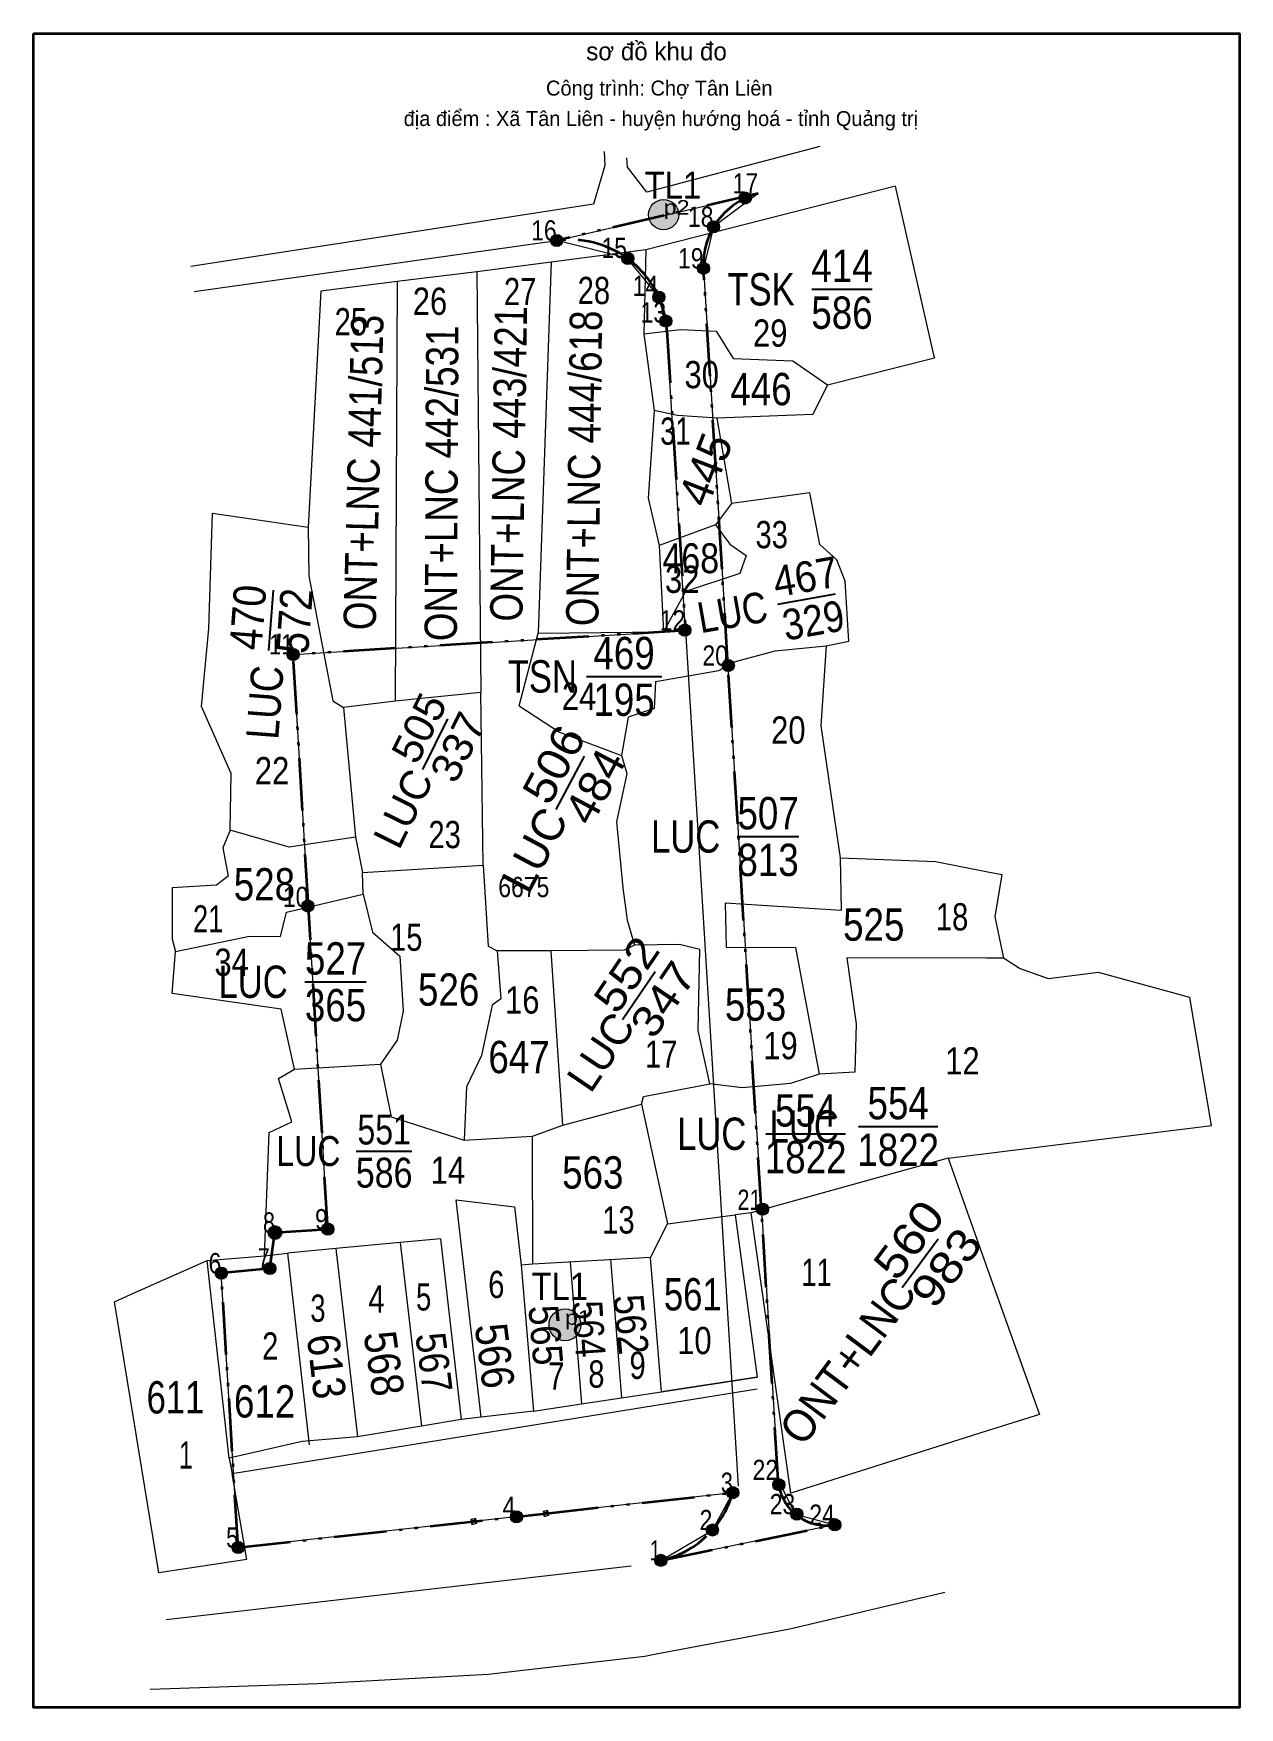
# Model space of a CAD drawing. Header units: metres. Extents: x 548081 to 549720, y 1838140 to 1838706.
# Drawn here: x 548080.7 to 548229.9, y 1838499.1 to 1838706.2 of the extents above.
import ezdxf
from ezdxf.enums import TextEntityAlignment as Align

# ---------------------------------------------------------------- set-up
doc = ezdxf.new("R2010")
doc.units = ezdxf.units.M
doc.header["$LTSCALE"] = 1.3
doc.linetypes.add('DASH_DOUBLE_DOT', pattern=[9.2, 5, -1.2, 0.3, -1.2, 0.3, -1.2])
for name, color, linetype, lineweight in [('1', 7, 'Continuous', 13), ('13', 7, 'Continuous', 25), ('16', 7, 'Continuous', 13), ('30', 7, 'DASH_DOUBLE_DOT', 35), ('62', 7, 'Continuous', 13), ('63', 7, 'Continuous', 13)]:
    doc.layers.add(name, color=color, linetype=linetype, lineweight=lineweight)
doc.layers.add('12', color=7, linetype='Continuous')
doc.layers.add('37', color=7, linetype='Continuous')

msp = doc.modelspace()

# ---------------------------------------------------------------- hatches: boundary and pattern name
at = {"layer": '16'}
for points in [[(548169.486, 1838685.864, 1), (548167.981, 1838685.864, 1)], [(548146.152, 1838680.61, 1), (548144.648, 1838680.61, 1)], [(548165.566, 1838682.304, 1), (548164.061, 1838682.304, 1)], [(548154.946, 1838678.384, 1), (548153.441, 1838678.384, 1)], [(548164.326, 1838677.164, 1), (548162.821, 1838677.164, 1)], [(548164.326, 1838677.164, 1), (548162.821, 1838677.164, 1)], [(548158.786, 1838673.604, 1), (548157.281, 1838673.604, 1)], [(548159.666, 1838670.644, 1), (548158.161, 1838670.644, 1)], [(548162.002, 1838632.41, 1), (548160.497, 1838632.41, 1)], [(548113.556, 1838629.394, 1), (548112.051, 1838629.394, 1)], [(548167.383, 1838628.028, 1), (548165.878, 1838628.028, 1)], [(548115.358, 1838598.269, 1), (548113.853, 1838598.269, 1)], [(548171.623, 1838560.768, 1), (548170.118, 1838560.768, 1)], [(548117.836, 1838558.284, 1), (548116.331, 1838558.284, 1)], [(548104.656, 1838552.844, 1), (548103.151, 1838552.844, 1)], [(548110.656, 1838553.434, 1), (548109.151, 1838553.434, 1)], [(548167.951, 1838525.688, 1), (548166.446, 1838525.688, 1)], [(548173.643, 1838526.675, 1), (548172.138, 1838526.675, 1)], [(548175.876, 1838523.024, 1), (548174.371, 1838523.024, 1)], [(548141.182, 1838522.699, 1), (548139.677, 1838522.699, 1)], [(548165.416, 1838521.074, 1), (548163.911, 1838521.074, 1)], [(548180.576, 1838521.724, 1), (548179.071, 1838521.724, 1)], [(548106.746, 1838518.904, 1), (548105.241, 1838518.904, 1)], [(548159.046, 1838517.314, 1), (548157.541, 1838517.314, 1)]]:
    msp.add_hatch(color=256, dxfattribs=at).paths.add_polyline_path(points)
at = {"layer": '30'}
for points in [[(548160.503, 1838683.81, 1), (548156.757, 1838683.81, 1)], [(548111.296, 1838557.874, 1), (548109.791, 1838557.874, 1)], [(548148.391, 1838546.46, 1), (548144.449, 1838546.46, 1)]]:
    msp.add_hatch(color=256, dxfattribs=at).paths.add_polyline_path(points)

# ---------------------------------------------------------------- linework, layer by layer
at = {"layer": '1'}
msp.add_lwpolyline([(548158.29, 1838517.31), (548164.66, 1838521.06), (548167.2, 1838525.68), (548140.29, 1838522.7), (548105.99, 1838518.9), (548103.9, 1838552.84), (548109.9, 1838553.43), (548110.54, 1838557.87), (548117.08, 1838558.28), (548114.68, 1838598.15), (548112.8, 1838629.39), (548161.32, 1838632.36), (548158.94, 1838670.46), (548157.96, 1838673.76), (548154.1, 1838678.44), (548145.4, 1838680.61), (548170.33, 1838686.43), (548164.8, 1838682.29), (548163.57, 1838677.16), (548166.59, 1838628.01), (548170.74, 1838560.68), (548172.8, 1838527.26), (548174.92, 1838523.03), (548179.82, 1838521.72)], close=True, dxfattribs=at)
at = {"layer": '13'}
for p, q in [((548176.97, 1838674.57), (548184.44, 1838674.57)), ((548109.78, 1838629.89), (548110.34, 1838637.34)), ((548172.77, 1838635.62), (548179.91, 1838636.88)), ((548149.09, 1838626.68), (548158.4, 1838626.68)), ((548128.82, 1838615.17), (548131.92, 1838621.44)), ((548145.32, 1838610.2), (548148.85, 1838616.82)), ((548167.75, 1838606.87), (548175.37, 1838606.87)), ((548153.56, 1838584.23), (548157.59, 1838590.18)), ((548114.24, 1838588.9), (548121.84, 1838588.9)), ((548171.28, 1838570.1), (548181.13, 1838570.1)), ((548182.73, 1838571), (548192.58, 1838571)), ((548120.6, 1838567.95), (548127.49, 1838567.95)), ((548188.16, 1838551.09), (548192.62, 1838557.08))]:
    msp.add_line(p, q, dxfattribs=at)
at = {"layer": '16'}
for p, q in [((548125.68, 1838675.52), (548125.41, 1838623.62)), ((548135.51, 1838676.73), (548136, 1838624.67)), ((548116.22, 1838674.35), (548114.65, 1838645.14)), ((548140.74, 1838623.05), (548143.12, 1838632.01)), ((548117.71, 1838623.64), (548119.04, 1838622.84)), ((548120.51, 1838606.78), (548121.37, 1838602.42)), ((548180.46, 1838604.25), (548192.27, 1838603.78)), ((548192.27, 1838603.78), (548198.56, 1838602.55)), ((548198.56, 1838602.55), (548200.47, 1838602.18)), ((548198.56, 1838567.65), (548226.41, 1838571.13)), ((548193.83, 1838567.06), (548198.56, 1838567.65)), ((548193.83, 1838567.06), (548198.56, 1838553.79)), ((548140.19, 1838561.06), (548141.01, 1838553.83)), ((548174.39, 1838525.63), (548169.47, 1838560.33)), ((548131.01, 1838557.09), (548133.59, 1838534.74)), ((548109.24, 1838555), (548112.1, 1838555.34)), ((548112.1, 1838555.34), (548114.76, 1838531.62)), ((548118.07, 1838555.89), (548120.77, 1838532.61)), ((548126.03, 1838556.63), (548128.66, 1838533.92)), ((548147.08, 1838554.21), (548148.47, 1838536.67)), ((548152.06, 1838554.6), (548153.41, 1838537.42)), ((548198.56, 1838553.79), (548205.12, 1838535.38)), ((548092.66, 1838537.22), (548090.68, 1838549.32)), ((548170.19, 1838538.51), (548105.23, 1838528.01)), ((548096.17, 1838515.78), (548092.66, 1838537.22)), ((548107.07, 1838517.44), (548105.23, 1838528.01)), ((548107.07, 1838517.44), (548096.17, 1838515.78))]:
    msp.add_line(p, q, dxfattribs=at)
for points in [[(548178.92, 1838662.75), (548192.16, 1838666.11), (548187.31, 1838687.32), (548156.45, 1838679.45)], [(548156.45, 1838679.45), (548144.72, 1838677.93), (548135.51, 1838676.73), (548125.68, 1838675.52), (548116.22, 1838674.35)], [(548156.45, 1838679.45), (548144.72, 1838677.93), (548143.12, 1838632.01), (548158.62, 1838632.2)], [(548156.45, 1838679.45), (548156.18, 1838669.06), (548157.45, 1838659.56), (548156.73, 1838648.74), (548158.09, 1838642.89), (548158.62, 1838632.2)], [(548156.18, 1838669.06), (548160.68, 1838669.61), (548165.15, 1838669.41), (548167.24, 1838666.02), (548174.63, 1838665.71), (548178.92, 1838662.75), (548177.11, 1838659.1), (548165.2, 1838658.61), (548160.34, 1838658.95), (548157.45, 1838659.56)], [(548165.2, 1838658.61), (548167.01, 1838648.08), (548165.03, 1838645.42), (548158.09, 1838642.89)], [(548157.61, 1838626.05), (548165.48, 1838627.4), (548167.54, 1838628.53), (548172.45, 1838629.84), (548178.75, 1838630.44), (548181.56, 1838631.02), (548181.11, 1838638.45), (548180.08, 1838641.08), (548177.96, 1838642.99), (548176.71, 1838649.39), (548167.01, 1838648.08)], [(548112.96, 1838578.09), (548111.3, 1838585.5), (548097.81, 1838587.46), (548098.24, 1838592.66), (548107.38, 1838594.53), (548111.22, 1838594.49), (548111.97, 1838597.51), (548121.45, 1838599.75), (548121.37, 1838602.42), (548136.32, 1838603.32), (548136, 1838624.67), (548125.41, 1838623.62), (548119.04, 1838622.84), (548120.51, 1838606.78), (548112.29, 1838605.55), (548105.01, 1838607.65), (548105.11, 1838614.65), (548101.47, 1838622.94), (548102.35, 1838632.6), (548102.83, 1838646.87), (548114.65, 1838645.14), (548114.74, 1838639.13), (548117.71, 1838623.64)], [(548165.03, 1838645.42), (548166.82, 1838643.03), (548168.84, 1838641.64), (548168.06, 1838639.39), (548161.33, 1838637.17), (548158.62, 1838632.2)], [(548178.75, 1838630.44), (548178.09, 1838620.55), (548180.46, 1838604.25), (548180.59, 1838597.73), (548166.26, 1838598.62), (548166.35, 1838593.16), (548174.93, 1838593.14), (548177.86, 1838577.46), (548174.34, 1838576.33), (548168.37, 1838575.78), (548164.33, 1838576.26), (548162.89, 1838582.89), (548163.1, 1838592.88), (548160.58, 1838593.52), (548155.04, 1838593.41), (548153.73, 1838592.82), (548144.71, 1838592.74), (548138.05, 1838592.73), (548138.5, 1838586.79), (548137.43, 1838586.02), (548136.09, 1838579.76), (548134.26, 1838575.89), (548133.96, 1838569.32), (548142.39, 1838569.81), (548146.18, 1838571.16), (548144.71, 1838592.74)], [(548157.61, 1838626.05), (548157.46, 1838622.71), (548154.23, 1838621.62), (548153.41, 1838616.88)], [(548140.74, 1838623.05), (548145.75, 1838619.78), (548153.41, 1838616.88), (548154.06, 1838614.65), (548152.79, 1838608.68), (548153.58, 1838600.5), (548154.12, 1838596.51), (548155.04, 1838593.41)], [(548105.01, 1838607.65), (548104.11, 1838605.48), (548104.74, 1838601.97), (548103.32, 1838600.83), (548097.81, 1838600.5), (548097.83, 1838594.18), (548098.24, 1838592.66)], [(548136.32, 1838603.32), (548136.94, 1838593.31), (548138.05, 1838592.73)], [(548200.47, 1838602.18), (548199.63, 1838596.95), (548200.69, 1838591.83)], [(548181.31, 1838591.85), (548182.45, 1838583.71), (548182.31, 1838577.73), (548177.86, 1838577.46)], [(548200.69, 1838591.83), (548198.56, 1838591.83), (548181.31, 1838591.85)], [(548226.41, 1838571.13), (548223.75, 1838586.97), (548212.45, 1838590.06), (548206.25, 1838589.27), (548202.65, 1838590.53), (548200.69, 1838591.83)], [(548104.89, 1838529.98), (548102.14, 1838554.42), (548109.24, 1838555), (548109.81, 1838570.25), (548112.61, 1838571.55), (548110.96, 1838576.94), (548112.96, 1838578.09), (548123.59, 1838578.7), (548124.9, 1838572.19), (548133.96, 1838569.32)], [(548146.18, 1838571.16), (548155.9, 1838573.76), (548156.16, 1838574.69), (548164.33, 1838576.26)], [(548155.9, 1838573.76), (548159.11, 1838558.97), (548167.49, 1838560.05), (548170.21, 1838539.98), (548158.35, 1838538.17), (548157, 1838554.78), (548159.11, 1838558.97)], [(548157, 1838554.78), (548142.46, 1838553.97), (548142.39, 1838569.81)], [(548193.83, 1838567.06), (548169.47, 1838560.33), (548167.49, 1838560.05), (548170.21, 1838539.98)], [(548136.07, 1838535.02), (548132.96, 1838561.93), (548140.19, 1838561.06)], [(548131.01, 1838557.09), (548126.03, 1838556.63), (548118.07, 1838555.89), (548112.1, 1838555.34)], [(548090.68, 1838549.32), (548092.66, 1838550.2), (548102.14, 1838554.42)], [(548142.46, 1838553.97), (548141.01, 1838553.83), (548142.54, 1838535.76), (548148.47, 1838536.67), (548153.41, 1838537.42), (548158.35, 1838538.17), (548170.21, 1838539.98)], [(548142.54, 1838535.76), (548136.07, 1838535.02), (548133.59, 1838534.74), (548128.66, 1838533.92), (548120.77, 1838532.61), (548113.92, 1838532.01), (548104.89, 1838529.98), (548105.23, 1838528.01)], [(548205.12, 1838535.38), (548198.56, 1838533.3), (548174.39, 1838525.63)]]:
    msp.add_lwpolyline(points, dxfattribs=at)
for centre in [(548168.733, 1838685.864), (548145.4, 1838680.61), (548164.813, 1838682.304), (548154.193, 1838678.384), (548163.573, 1838677.164), (548163.573, 1838677.164), (548158.033, 1838673.604), (548158.913, 1838670.644), (548161.249, 1838632.41), (548112.803, 1838629.394), (548166.63, 1838628.028), (548114.606, 1838598.269), (548170.87, 1838560.768), (548117.083, 1838558.284), (548103.903, 1838552.844), (548109.903, 1838553.434), (548167.199, 1838525.688), (548172.891, 1838526.675), (548175.123, 1838523.024), (548140.43, 1838522.699), (548164.663, 1838521.074), (548179.823, 1838521.724), (548105.993, 1838518.904), (548158.293, 1838517.314)]:
    msp.add_circle(centre, 0.752, dxfattribs=at)
at = {"layer": '30'}
for p, q in [((548170.33, 1838686.43), (548145.4, 1838680.61)), ((548166.59, 1838628.01), (548163.57, 1838677.16)), ((548159.04, 1838669.47), (548161.32, 1838632.36)), ((548161.32, 1838632.36), (548112.8, 1838629.39)), ((548109.9, 1838553.43), (548110.54, 1838557.87)), ((548110.54, 1838557.87), (548117.08, 1838558.28)), ((548109.9, 1838553.43), (548103.9, 1838552.84)), ((548105.99, 1838518.9), (548103.9, 1838552.84)), ((548144.09, 1838523.12), (548167.2, 1838525.68)), ((548158.29, 1838517.31), (548179.82, 1838521.72))]:
    msp.add_line(p, q, dxfattribs=at)
at = {"layer": '30', "linetype": 'Continuous'}
msp.add_lwpolyline([(548080.66, 1838706.22), (548229.89, 1838706.22), (548229.89, 1838499.11), (548080.66, 1838499.11)], close=True, dxfattribs=at)
at = {"layer": '30'}
for points in [[(548117.08, 1838558.28), (548114.68, 1838598.15), (548112.8, 1838629.39)], [(548172.8, 1838527.26), (548170.74, 1838560.68), (548166.59, 1838628.01)], [(548105.99, 1838518.9), (548140.29, 1838522.7), (548144.09, 1838523.12)]]:
    msp.add_lwpolyline(points, dxfattribs=at)
at = {"layer": '30', "linetype": 'Continuous', "lineweight": 13}
msp.add_lwpolyline([(548121.45, 1838599.75), (548122.61, 1838595.04), (548125.99, 1838592.08), (548126.39, 1838585.26), (548125.68, 1838581.67), (548123.59, 1838578.7)], dxfattribs=at)
for centre, radius in [((548158.63, 1838683.81), 1.873), ((548146.42, 1838546.46), 1.971)]:
    msp.add_circle(centre, radius, dxfattribs=at)
at = {"layer": '30'}
msp.add_circle((548110.543, 1838557.874), 0.752, dxfattribs=at)
for centre, radius, start, end in [((548172.689, 1838677.513), 9.223, 104.81772, 148.80377), ((548172.543, 1838677.717), 8.991, 149.45328, 183.55419), ((548146.971, 1838668.361), 12.345, 54.72555, 97.32493), ((548146.664, 1838668.388), 12.509, 25.43532, 53.5121), ((548145.342, 1838668.201), 13.784, 9.43296, 23.77834), ((548147.07, 1838668.732), 11.991, 3.52543, 8.3004), ((548178.786, 1838527.629), 6.003, 183.52281, 229.94428), ((548155.678, 1838529.009), 11.995, 321.48729, 343.88291), ((548178.786, 1838527.629), 5.998, 230.8997, 279.88618), ((548155.678, 1838529.009), 11.991, 282.59741, 318.48924)]:
    msp.add_arc(centre, radius, start, end, dxfattribs=at)
at = {"layer": '62'}
for p, q in [((548100.55, 1838674.29), (548145.4, 1838680.61)), ((548161.32, 1838632.36), (548167.85, 1838526.48)), ((548135.51, 1838521.9), (548134.79, 1838522.36)), ((548134.92, 1838521.77), (548135.38, 1838522.48)), ((548144.44, 1838522.89), (548143.73, 1838523.35)), ((548143.86, 1838522.76), (548144.32, 1838523.47)), ((548154.61, 1838516.61), (548097.06, 1838509.97))]:
    msp.add_line(p, q, dxfattribs=at)
for points in [[(548151.28, 1838691.63), (548151.35, 1838689.89), (548149.96, 1838685.12), (548100.11, 1838677.4)], [(548177.95, 1838692.24), (548156.55, 1838686.58), (548154.15, 1838689.7), (548154.07, 1838690.84)], [(548193.42, 1838513.32), (548174.25, 1838508.79), (548157.69, 1838505.7)], [(548157.69, 1838505.7), (548156.3, 1838505.44), (548136.92, 1838503.2), (548115.81, 1838502.04), (548095.11, 1838501.32)]]:
    msp.add_lwpolyline(points, dxfattribs=at)
for points in [[(548135.51, 1838521.9), (548135.38, 1838522.48), (548134.79, 1838522.36), (548134.92, 1838521.77)], [(548144.44, 1838522.89), (548144.32, 1838523.47), (548143.73, 1838523.35), (548143.86, 1838522.76)]]:
    msp.add_lwpolyline(points, close=True, dxfattribs=at)

# ---------------------------------------------------------------- texts
at = {"layer": '1', "width": 0.85}
msp.add_text('6675', height=2.5, dxfattribs=at).set_placement((548141.33, 1838599.37), align=Align.CENTER)
at = {"layer": '12', "width": 1.2}
for s, p in [('p2', (548158.63, 1838683.81)), ('p1', (548146.42, 1838546.46))]:
    msp.add_text(s, height=1.8, dxfattribs=at).set_placement(p)
at = {"layer": '13'}
for s, height, width, p in [('414', 4, 0.85, (548180.695, 1838675.46)), ('586', 4, 0.85, (548180.7, 1838669.68)), ('446', 4, 0.85, (548170.68, 1838660.23)), ('468', 3.7, 0.85, (548161.99, 1838639.45)), ('469', 4, 0.85, (548153.735, 1838627.57)), ('469', 4, 0.85, (548153.735, 1838627.57)), ('195', 4, 0.85, (548153.735, 1838621.79)), ('507', 4, 0.85, (548171.56, 1838607.76)), ('813', 4, 0.85, (548171.555, 1838601.98)), ('528', 4, 0.85, (548109.235, 1838598.96)), ('525', 4, 0.85, (548184.635, 1838593.98)), ('527', 4, 0.85, (548118.04, 1838589.79)), ('365', 4, 0.85, (548118.035, 1838584.01)), ('526', 4, 0.85, (548132.03, 1838585.94)), ('553', 4, 0.85, (548170.005, 1838584.08)), ('647', 4, 0.85, (548140.74, 1838577.59)), ('554', 4, 0.85, (548187.655, 1838571.89)), ('554', 4, 0.85, (548176.205, 1838570.99)), ('551', 3.7, 0.8, (548124.05, 1838568.77)), ('1822', 4, 0.85, (548187.655, 1838566.11)), ('563', 4, 0.85, (548149.865, 1838563.31)), ('1822', 4, 0.85, (548176.205, 1838565.21)), ('586', 3.7, 0.85, (548124.05, 1838563.43)), ('561', 4, 0.8, (548162.24, 1838548.24)), ('611', 4, 0.8, (548098.23, 1838535.49)), ('612', 4, 0.85, (548109.265, 1838534.99))]:
    msp.add_text(s, height=height, dxfattribs=dict(at, width=width)).set_placement(p, align=Align.CENTER)
at = {"layer": '13', "width": 0.8}
for s, height, p in [('TSK ', 4, (548176.04, 1838672.57)), ('TSN ', 4, (548149.09, 1838624.68)), ('LUC ', 4, (548166.83, 1838604.87)), ('LUC ', 4, (548113.31, 1838586.9)), ('LUC ', 4, (548170.05, 1838568.1)), ('LUC ', 4, (548181.5, 1838569)), ('LUC ', 3.7, (548119.74, 1838566.1))]:
    msp.add_text(s, height=height, dxfattribs=at).set_placement(p, align=Align.RIGHT)
at = {"layer": '13'}
for s, height, rotation, width, p in [('ONT+LNC 441/513', 4, 88.541, 0.85, (548123.488, 1838651.864)), ('ONT+LNC 443/421', 4, 89.122, 0.85, (548141.446, 1838652.959)), ('ONT+LNC 444/618', 4, 89.295, 0.85, (548150.79, 1838652.4)), ('ONT+LNC 442/531', 4, 89.708, 0.85, (548133.148, 1838650.555)), ('467', 3.8, 10.013, 0.95, (548176.515, 1838637.141)), ('470', 4, 85.664, 0.9, (548109.189, 1838633.839)), ('572', 4, 85.664, 0.9, (548114.949, 1838633.399)), ('329', 3.8, 10.013, 0.9, (548177.485, 1838631.749)), ('505', 3.7, 63.702, 1.05, (548130.037, 1838619.48)), ('337', 3.7, 63.702, 1.05, (548134.825, 1838617.115)), ('506', 4, 61.94, 1.1, (548146.795, 1838614.854)), ('484', 4, 61.94, 1.05, (548151.898, 1838612.124)), ('552', 3.8, 55.954, 1.15, (548155.607, 1838588.741)), ('347', 3.8, 55.954, 1.15, (548160.138, 1838585.661)), ('560', 4, 53.333, 1.15, (548190.577, 1838555.791)), ('983', 4, 53.333, 1.15, (548195.207, 1838552.351)), ('565', 3.7, 275.052, 0.9, (548142.215, 1838545.023)), ('564', 3.7, 273.777, 0.85, (548147.557, 1838545.822)), ('562', 3.7, 275.579, 0.9, (548152.778, 1838546.33)), ('613', 4, 276.528, 0.9, (548114.937, 1838541.092)), ('568', 4, 278.215, 0.9, (548122.073, 1838541.391)), ('567', 3.7, 277.437, 0.9, (548128.39, 1838541.549)), ('566', 4, 277.315, 0.9, (548135.761, 1838542.375))]:
    msp.add_text(s, height=height, rotation=rotation, dxfattribs=dict(at, width=width)).set_placement(p, align=Align.CENTER)
msp.add_text('445', height=4, rotation=68.849, dxfattribs=at).set_placement((548165.677, 1838651.563), align=Align.CENTER)
for s, height, rotation, width, p in [('LUC ', 3.8, 10.013, 0.85, (548172.909, 1838633.717)), ('LUC ', 4, 85.664, 0.85, (548111.732, 1838629.118)), ('ONT+LNC ', 4, 53.333, 0.95, (548190.992, 1838551.521))]:
    msp.add_text(s, height=height, rotation=rotation, dxfattribs=dict(at, width=width)).set_placement(p, align=Align.RIGHT)
for height, rotation, p in [(3.7, 63.702, (548130.883, 1838615.191)), (4, 61.94, (548147.655, 1838610.318)), (3.8, 55.954, (548156.078, 1838584.553))]:
    msp.add_text('LUC ', height=height, rotation=rotation, dxfattribs=at).set_placement(p, align=Align.RIGHT)
at = {"layer": '30'}
for s, width, p in [('TL1', 0.9, (548156.29, 1838685.77)), ('27', 0.8, (548138.87, 1838672.61)), ('28', 0.8, (548148, 1838672.74)), ('26', 0.85, (548127.59, 1838671.41)), ('25', 0.8, (548117.92, 1838668.87)), ('29', 0.85, (548169.69, 1838667.47)), ('30', 0.85, (548161.21, 1838662.33)), ('31', 0.75, (548158.21, 1838655.34)), ('33', 0.8, (548170, 1838642.54)), ('32', 0.85, (548158.8, 1838637.01)), ('24', 0.85, (548146.04, 1838622.54)), ('20', 0.85, (548171.93, 1838618.36)), ('22', 0.85, (548108.05, 1838613.33)), ('23', 0.8, (548129.53, 1838605.43)), ('21', 0.75, (548100.4, 1838595)), ('18', 0.8, (548192.32, 1838595.25)), ('15', 0.8, (548124.78, 1838592.73)), ('34', 0.85, (548103.05, 1838589.63)), ('16', 0.85, (548139.01, 1838584.96)), ('19', 0.85, (548170.96, 1838579.32)), ('17', 0.8, (548156.33, 1838578.26)), ('12', 0.85, (548193.47, 1838577.43)), ('14', 0.85, (548129.81, 1838563.9)), ('13', 0.8, (548151.03, 1838557.75)), ('6', 0.8, (548136.93, 1838549.77)), ('TL1', 0.9, (548142.29, 1838549.53)), ('11', 0.75, (548175.68, 1838551.26)), ('4', 0.8, (548122.1, 1838547.97)), ('5', 0.75, (548128, 1838548.23)), ('3', 0.75, (548114.92, 1838546.83)), ('2', 0.8, (548108.95, 1838542.15)), ('10', 0.85, (548160.31, 1838542.83)), ('9', 0.8, (548154.41, 1838539.76)), ('7', 0.8, (548144.35, 1838538.43)), ('8', 0.8, (548149.31, 1838538.69)), ('1', 0.7, (548098.64, 1838528.67))]:
    msp.add_text(s, height=3.37, dxfattribs=dict(at, width=width)).set_placement(p)
at = {"layer": '37'}
for s, height, p in [('sơ đồ khu đo', 2.233, (548157.755, 1838702.9)), ('Công trình: Chợ Tân Liên', 1.85, (548158.095, 1838698.54)), ('địa điểm : Xã Tân Liên - huyện hướng hoá - tỉnh Quảng trị', 1.85, (548158.295, 1838694.77))]:
    msp.add_text(s, height=height, dxfattribs=at).set_placement(p, align=Align.CENTER)
at = {"layer": '63'}
for s, width, p in [(' 17', 0.85, (548170.33, 1838686.43)), (' 18', 0.85, (548164.8, 1838682.29)), (' 16', 0.85, (548145.4, 1838680.61)), (' 15', 0.85, (548154.1, 1838678.44)), (' 19', 0.85, (548163.57, 1838677.16)), (' 14', 0.85, (548157.96, 1838673.76)), (' 13', 0.85, (548158.94, 1838670.46)), (' 12', 0.85, (548161.32, 1838632.36)), (' 11', 0.8, (548112.8, 1838629.39)), (' 20', 0.85, (548166.59, 1838628.01)), (' 10', 0.85, (548114.68, 1838598.15)), (' 21', 0.8, (548170.74, 1838560.68)), (' 8', 0.8, (548110.54, 1838557.87)), (' 9', 0.85, (548117.08, 1838558.28)), (' 6', 0.85, (548103.9, 1838552.84)), (' 7', 0.8, (548109.9, 1838553.43)), (' 3', 0.8, (548167.2, 1838525.68)), (' 22', 0.85, (548172.8, 1838527.26)), (' 4', 0.85, (548140.29, 1838522.7)), (' 23', 0.85, (548174.92, 1838523.03)), (' 24', 0.85, (548179.82, 1838521.72)), (' 2', 0.85, (548164.66, 1838521.06)), (' 5', 0.8, (548105.99, 1838518.9)), (' 1', 0.75, (548158.29, 1838517.31))]:
    msp.add_text(s, height=2.5, dxfattribs=dict(at, width=width)).set_placement(p, align=Align.RIGHT)

doc.saveas('drawing.dxf')
